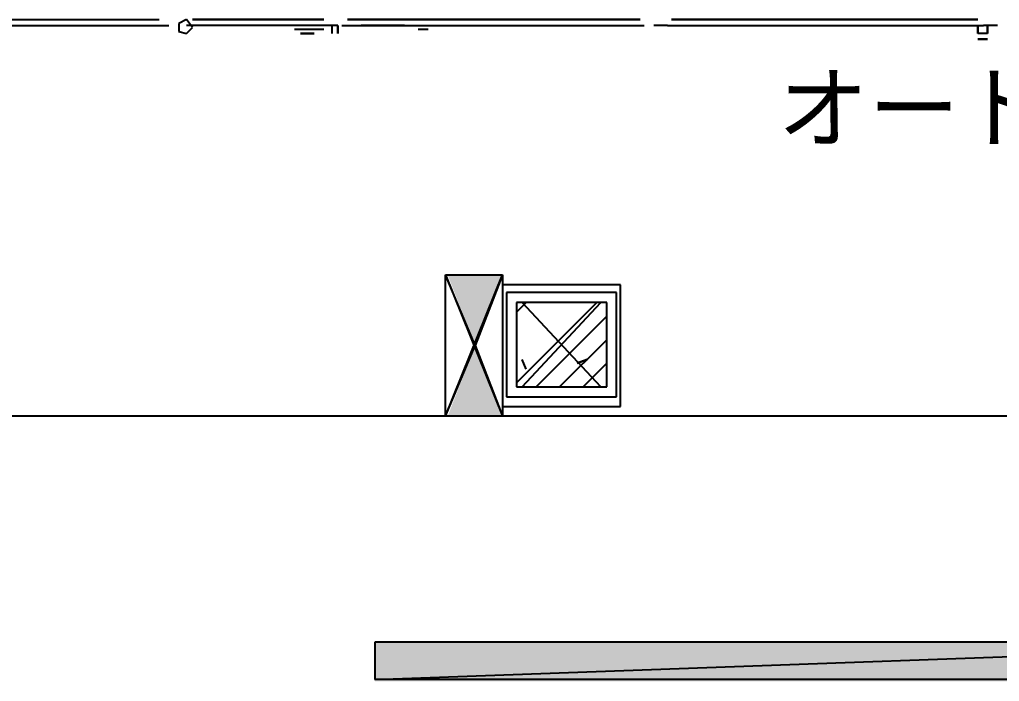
# Model space of a CAD drawing. Header units: millimetres. Extents: x 5 to 415, y 48 to 251.
# Drawn here: x 231.49 to 240.29, y 162.38 to 168.33 of the extents above; entities that cross this region are included whole.
import ezdxf

# ---------------------------------------------------------------- set-up
doc = ezdxf.new("R2010")
doc.units = ezdxf.units.MM
for name, color, linetype in [('H', 7, 'Continuous'), ('P', 7, 'Continuous'), ('T', 7, 'Continuous')]:
    doc.layers.add(name, color=color, linetype=linetype)

msp = doc.modelspace()

# ---------------------------------------------------------------- hatches: boundary and pattern name
at = {"layer": 'H', "linetype": 'Continuous'}
for points in [[(235.585, 165.4), (235.338, 166.035), (235.832, 166.035), (235.585, 165.4)], [(235.338, 164.765), (235.585, 165.4), (235.832, 164.765), (235.338, 164.765)], [(234.685, 162.384), (234.685, 162.736), (243.963, 162.736), (243.963, 162.384), (234.685, 162.384)]]:
    msp.add_hatch(color=256, dxfattribs=at).paths.add_polyline_path(points)

# ---------------------------------------------------------------- linework, layer by layer
at = {"layer": 'P'}
for points in [[(231.122, 168.328), (232.745, 168.328)], [(231.122, 168.328), (232.745, 168.328)], [(232.992, 168.328), (232.922, 168.293)], [(233.045, 168.257), (232.992, 168.328)], [(234.227, 168.328), (233.045, 168.328)], [(233.045, 168.328), (234.227, 168.328)], [(234.227, 168.328), (233.045, 168.328)], [(233.045, 168.328), (234.227, 168.328)], [(234.227, 168.328), (233.045, 168.328)], [(234.438, 168.328), (237.067, 168.328)], [(234.438, 168.328), (237.067, 168.328)], [(237.067, 168.328), (234.438, 168.328)], [(234.438, 168.328), (237.067, 168.328)], [(234.438, 168.328), (237.067, 168.328)], [(237.349, 168.328), (240.101, 168.328)], [(237.349, 168.328), (240.101, 168.328)], [(237.349, 168.328), (240.101, 168.328)], [(240.101, 168.328), (237.349, 168.328)], [(237.349, 168.328), (240.101, 168.328)], [(231.122, 168.275), (232.745, 168.275)], [(231.687, 168.275), (231.846, 168.275)], [(231.687, 168.275), (231.846, 168.275)], [(232.481, 168.275), (232.657, 168.275)], [(232.481, 168.275), (232.622, 168.275)], [(232.745, 168.275), (232.833, 168.275)], [(232.922, 168.293), (232.922, 168.222)], [(232.922, 168.222), (232.992, 168.204)], [(234.262, 168.275), (232.992, 168.275)], [(234.262, 168.275), (232.992, 168.275)], [(232.992, 168.204), (233.045, 168.257)], [(234.05, 168.275), (233.962, 168.275)], [(234.05, 168.275), (233.962, 168.275)], [(234.05, 168.275), (233.962, 168.275)], [(234.227, 168.24), (233.962, 168.24)], [(234.227, 168.275), (234.103, 168.275)], [(234.35, 168.275), (234.262, 168.275)], [(234.297, 168.275), (234.297, 168.204)], [(234.35, 168.204), (234.35, 168.275)], [(234.35, 168.275), (234.35, 168.204)], [(234.386, 168.275), (237.102, 168.275)], [(234.386, 168.275), (237.102, 168.275)], [(234.562, 168.275), (234.95, 168.275)], [(234.95, 168.275), (234.562, 168.275)], [(234.95, 168.275), (234.562, 168.275)], [(234.95, 168.275), (234.562, 168.275)], [(235.162, 168.24), (235.073, 168.24)], [(237.314, 168.275), (237.19, 168.275)], [(237.314, 168.275), (237.19, 168.275)], [(237.314, 168.275), (240.153, 168.275)], [(237.314, 168.275), (240.153, 168.275)], [(237.437, 168.275), (237.613, 168.275)], [(237.437, 168.275), (237.613, 168.275)], [(237.949, 168.275), (238.125, 168.275)], [(237.949, 168.275), (238.125, 168.275)], [(238.407, 168.275), (238.531, 168.275)], [(238.407, 168.275), (238.531, 168.275)], [(238.919, 168.275), (239.042, 168.275)], [(238.919, 168.275), (239.042, 168.275)], [(239.395, 168.275), (239.518, 168.275)], [(239.395, 168.275), (239.518, 168.275)], [(239.889, 168.275), (240.03, 168.275)], [(239.889, 168.275), (240.03, 168.275)], [(240.101, 168.275), (240.101, 168.204)], [(240.101, 168.204), (240.101, 168.275)], [(240.277, 168.275), (240.153, 168.275)], [(240.277, 168.275), (240.153, 168.275)], [(240.189, 168.275), (240.189, 168.204)], [(240.189, 168.204), (240.189, 168.275)], [(234.015, 168.204), (234.139, 168.204)], [(234.139, 168.204), (234.015, 168.204)], [(240.189, 168.204), (240.101, 168.204)], [(240.189, 168.152), (240.101, 168.152)], [(240.101, 168.152), (240.189, 168.152)], [(240.189, 168.152), (240.101, 168.152)], [(240.101, 168.152), (240.189, 168.152)], [(235.32, 166.035), (235.832, 166.035)], [(235.585, 165.4), (235.32, 166.035)], [(235.32, 164.765), (235.32, 166.035)], [(235.32, 166.035), (235.832, 166.035)], [(235.32, 164.765), (235.832, 166.035)], [(235.32, 166.035), (235.832, 164.765)], [(235.832, 166.035), (235.585, 165.4)], [(235.832, 166.035), (235.832, 164.765)], [(235.832, 165.947), (235.832, 164.853)], [(236.89, 165.947), (235.832, 165.947)], [(236.89, 164.853), (236.89, 165.947)], [(235.867, 165.876), (235.867, 164.941)], [(236.855, 165.876), (235.867, 165.876)], [(236.855, 164.941), (236.855, 165.876)], [(235.955, 165.065), (236.679, 165.788)], [(235.955, 165.7), (236.044, 165.788)], [(235.955, 165.788), (235.955, 165.029)], [(236.767, 165.788), (235.955, 165.788)], [(236.714, 165.029), (236.008, 165.788)], [(236.008, 165.029), (236.714, 165.788)], [(236.767, 165.029), (236.767, 165.788)], [(236.132, 165.029), (236.767, 165.664)], [(235.32, 164.765), (235.585, 165.4)], [(235.585, 165.4), (235.832, 164.765)], [(236.343, 165.029), (236.767, 165.453)], [(236.044, 165.188), (236.008, 165.276)], [(236.59, 165.276), (236.502, 165.241)], [(236.502, 165.241), (236.59, 165.276)], [(236.555, 165.029), (236.767, 165.241)], [(235.955, 165.029), (236.767, 165.029)], [(235.867, 164.941), (236.855, 164.941)], [(235.832, 164.853), (236.89, 164.853)], [(282.011, 164.765), (115.094, 164.765)], [(235.832, 164.765), (235.32, 164.765)], [(235.832, 164.765), (235.32, 164.765)], [(234.685, 162.736), (234.685, 162.401)], [(234.685, 162.401), (243.963, 162.736)], [(243.963, 162.736), (234.685, 162.736)], [(234.685, 162.401), (243.963, 162.736)], [(243.963, 162.401), (234.685, 162.401)]]:
    msp.add_lwpolyline(points, dxfattribs=at)

# ---------------------------------------------------------------- texts
at = {"layer": 'T', "insert": (238.3, 167.2), "char_height": 0.6, "attachment_point": 7}
msp.add_mtext('{\\fArial|b0|i0|c0|p18;オートクレーブ}', dxfattribs=at)

doc.saveas('drawing.dxf')
